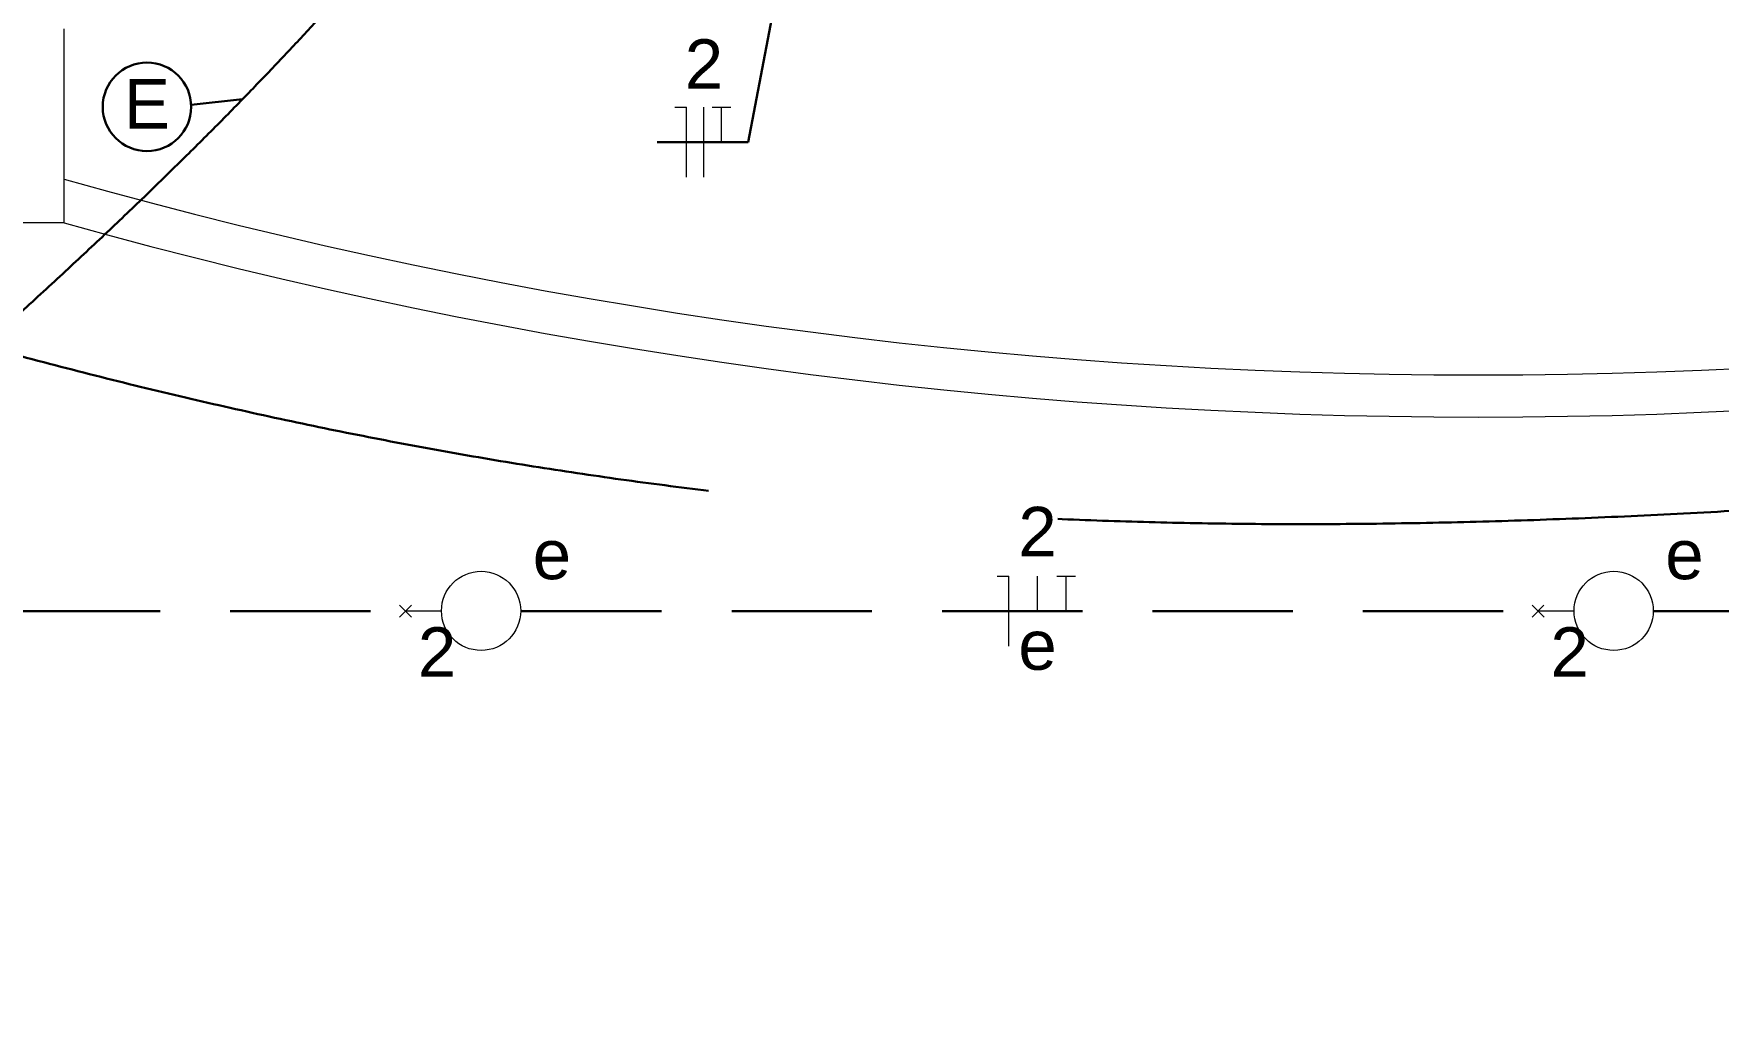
# Model space of a CAD drawing. Header units: inches. Extents: x 82 to 150, y -19 to 82.
# Drawn here: x 97.41 to 103.42, y 0.61 to 4.13 of the extents above; entities that cross this region are included whole.
import ezdxf
from ezdxf.enums import TextEntityAlignment as Align

# ---------------------------------------------------------------- set-up
doc = ezdxf.new("R2010")
doc.units = ezdxf.units.IN
doc.header["$MEASUREMENT"] = 0
doc.linetypes.add('Dashed', pattern=[0.75, 0.5, -0.25])
doc.linetypes.add('HIDDEN', pattern=[0.375, 0.25, -0.125])
for name, color, linetype, lineweight in [('BASE', 7, 'Continuous', 5), ('DI-Fios', 1, 'Continuous', 30), ('EL-Condutos', 8, 'Continuous', 30), ('EL-Fios', 1, 'Continuous', 20), ('EL-Textos fios', 7, 'Continuous', 30), ('EL-Textos pontos', 5, 'Continuous', 30), ('P-SIMBOL', 5, 'Continuous', 20), ('TEXTO', 7, 'Continuous', 20)]:
    doc.layers.add(name, color=color, linetype=linetype, lineweight=lineweight)
doc.styles.add('Arial', font='arial.ttf')

msp = doc.modelspace()

# ---------------------------------------------------------------- linework, layer by layer
at = {"layer": 'BASE'}
for q in [(97.5222, 4.1522), (97.2047, 3.4602)]:
    msp.add_line((97.5222, 3.4602), q, dxfattribs=at)
for radius, start, end in [(18.558, 254.235, 285.765), (18.708, 254.364, 285.636)]:
    msp.add_arc((102.5642, 21.4757), radius, start, end, dxfattribs=at)
at = {"layer": 'DI-Fios'}
msp.add_lwpolyline([(98.1579, 3.9008), (97.9749, 3.881)], dxfattribs=at)
msp.add_circle((97.8174, 3.8738), 0.1577, dxfattribs=at)
at = {"layer": 'EL-Condutos', "linetype": 'HIDDEN', "ltscale": 10}
for points in [[(97.3695, 3.143), (97.5266, 3.2875), (97.6756, 3.4271), (97.8168, 3.5619), (97.9504, 3.6922), (98.0766, 3.8181), (98.1955, 3.9396), (98.3075, 4.0569), (98.4127, 4.1702), (98.5113, 4.2796), (98.6035, 4.3852), (98.6896, 4.4872), (98.7696, 4.5857), (98.844, 4.6808), (98.9127, 4.7727), (98.9761, 4.8615), (99.0344, 4.9474), (99.0877, 5.0305), (99.1364, 5.1109), (99.1804, 5.1888), (99.2202, 5.2643), (99.2559, 5.3375), (99.2876, 5.4086), (99.3156, 5.4778), (99.3402, 5.5451), (99.3615, 5.6106), (99.3797, 5.6746), (99.395, 5.7372), (99.4076, 5.7985), (99.4178, 5.8586), (99.4257, 5.9177)], [(97.3678, 2.9845), (97.6934, 2.9005), (98.0145, 2.8233), (98.3321, 2.7526), (98.6471, 2.6886), (98.9604, 2.6309), (99.2729, 2.5796), (99.5855, 2.5346), (99.8992, 2.4957), (100.2148, 2.4628), (100.5334, 2.4359), (100.8557, 2.4149), (101.1828, 2.3996), (101.5156, 2.3901), (101.8549, 2.386), (102.2017, 2.3875), (102.557, 2.3944), (102.9215, 2.4065), (103.2963, 2.4238), (103.6823, 2.4462), (104.0804, 2.4736), (104.4914, 2.5059), (104.9164, 2.5431), (105.3563, 2.5849), (105.8119, 2.6313), (106.2842, 2.6823), (106.7741, 2.7376), (107.2825, 2.7973), (107.8104, 2.8612), (108.3586, 2.9293), (108.9281, 3.0014)]]:
    msp.add_spline(points, degree=3, dxfattribs=at)
at = {"layer": 'EL-Condutos', "linetype": 'Dashed'}
for points in [[(95.1141, 2.0756), (95.2709, 2.0756), (95.4187, 2.0756), (95.5579, 2.0756), (95.6895, 2.0756), (95.8141, 2.0756), (95.9323, 2.0756), (96.045, 2.0756), (96.1528, 2.0756), (96.2565, 2.0756), (96.3567, 2.0756), (96.4542, 2.0756), (96.5497, 2.0756), (96.6439, 2.0756), (96.7375, 2.0756), (96.8313, 2.0756), (96.9259, 2.0756), (97.022, 2.0756), (97.1205, 2.0756), (97.2219, 2.0756), (97.327, 2.0756), (97.4366, 2.0756), (97.5512, 2.0756), (97.6718, 2.0756), (97.7989, 2.0756), (97.9332, 2.0756), (98.0756, 2.0756), (98.2266, 2.0756), (98.3871, 2.0756), (98.5577, 2.0756), (98.7392, 2.0756)], [(99.1524, 2.0756), (99.3092, 2.0756), (99.457, 2.0756), (99.5962, 2.0756), (99.7278, 2.0756), (99.8524, 2.0756), (99.9706, 2.0756), (100.0833, 2.0756), (100.1911, 2.0756), (100.2948, 2.0756), (100.395, 2.0756), (100.4925, 2.0756), (100.588, 2.0756), (100.6822, 2.0756), (100.7758, 2.0756), (100.8696, 2.0756), (100.9642, 2.0756), (101.0603, 2.0756), (101.1588, 2.0756), (101.2602, 2.0756), (101.3653, 2.0756), (101.4749, 2.0756), (101.5895, 2.0756), (101.7101, 2.0756), (101.8372, 2.0756), (101.9715, 2.0756), (102.1139, 2.0756), (102.2649, 2.0756), (102.4254, 2.0756), (102.596, 2.0756), (102.7775, 2.0756)], [(103.1907, 2.0756), (103.3475, 2.0756), (103.4953, 2.0756), (103.6345, 2.0756), (103.7661, 2.0756), (103.8907, 2.0756), (104.0089, 2.0756), (104.1216, 2.0756), (104.2294, 2.0756), (104.3331, 2.0756), (104.4333, 2.0756), (104.5308, 2.0756), (104.6263, 2.0756), (104.7205, 2.0756), (104.8141, 2.0756), (104.9079, 2.0756), (105.0025, 2.0756), (105.0986, 2.0756), (105.1971, 2.0756), (105.2985, 2.0756), (105.4036, 2.0756), (105.5132, 2.0756), (105.6278, 2.0756), (105.7484, 2.0756), (105.8755, 2.0756), (106.0098, 2.0756), (106.1522, 2.0756), (106.3032, 2.0756), (106.4637, 2.0756), (106.6343, 2.0756), (106.8158, 2.0756)]]:
    msp.add_spline(points, degree=3, dxfattribs=at)
at = {"layer": 'EL-Condutos', "linetype": 'HIDDEN', "ltscale": 10}
msp.add_open_spline([(89.1981, 1.5174), (89.3009, 1.4346), (89.5006, 1.2737), (89.7957, 1.0436), (90.079, 0.8307), (90.3533, 0.6348), (90.6212, 0.4552), (90.8854, 0.2914), (91.1486, 0.1427), (91.4134, 0.0087), (91.6824, -0.1111), (91.9583, -0.2175), (92.2436, -0.3108), (92.541, -0.3917), (92.8531, -0.4608), (93.1825, -0.5188), (93.5318, -0.5661), (93.9036, -0.6035), (94.3006, -0.6315), (94.7255, -0.6507), (95.1809, -0.6618), (95.6694, -0.6654), (96.1936, -0.6619), (96.7564, -0.6521), (97.3602, -0.6365), (98.0078, -0.6157), (98.7017, -0.5902), (99.4446, -0.5607), (100.2392, -0.5277), (101.0882, -0.4919), (101.9499, -0.4555), (102.5289, -0.4317), (102.8063, -0.4204)], degree=3, knots=[0, 0, 0, 0, 0.39587, 0.769256, 1.122702, 1.458831, 1.780378, 2.090205, 2.391318, 2.686868, 2.980135, 3.274508, 3.573435, 3.880382, 4.198785, 4.532015, 4.88335, 5.255966, 5.652936, 6.077239, 6.531766, 7.019339, 7.542724, 8.104638, 8.707766, 9.354769, 10.048287, 10.79095, 11.585378, 12.434189, 13.339997, 14.172807, 14.172807, 14.172807, 14.172807], dxfattribs=at)
at = {"layer": 'EL-Fios', "color": 5}
for p, q in [((99.699, 3.8726), (99.7407, 3.8726)), ((99.7407, 3.6226), (99.7407, 3.8726)), ((99.8032, 3.6226), (99.8032, 3.8726)), ((99.8323, 3.8726), (99.899, 3.8726)), ((99.8657, 3.7476), (99.8657, 3.8726)), ((100.849, 2.2006), (100.8907, 2.2006)), ((100.8907, 1.9506), (100.8907, 2.2006)), ((100.9925, 2.0756), (100.9925, 2.2006)), ((101.061, 2.2006), (101.1277, 2.2006)), ((101.0944, 2.0756), (101.0944, 2.2006))]:
    msp.add_line(p, q, dxfattribs=at)
at = {"layer": 'EL-Textos fios'}
for p, q in [((100.0882, 4.4183), (99.9615, 3.7476)), ((99.9615, 3.7476), (99.6365, 3.7476))]:
    msp.add_line(p, q, dxfattribs=at)
at = {"layer": 'P-SIMBOL'}
for p, q in [((98.7181, 2.0966), (98.7602, 2.0546)), ((98.7182, 2.0545), (98.7601, 2.0968)), ((98.8676, 2.0761), (98.7392, 2.0756)), ((102.7564, 2.0966), (102.7985, 2.0546)), ((102.7565, 2.0545), (102.7984, 2.0968)), ((102.9059, 2.0761), (102.7775, 2.0756))]:
    msp.add_line(p, q, dxfattribs=at)
for centre in [(99.0087, 2.0766), (103.047, 2.0766)]:
    msp.add_circle(centre, 0.1412, dxfattribs=at)

# ---------------------------------------------------------------- texts
at = {"layer": 'EL-Textos pontos', "char_height": 0.1765, "width": 0.279631, "attachment_point": 8, "line_spacing_factor": 0.798, "style": 'Arial'}
for s, insert in [('e', (99.2612, 2.187)), ('e', (103.2992, 2.187)), ('2', (98.8517, 1.8415)), ('2', (102.8897, 1.8415))]:
    msp.add_mtext(s, dxfattribs=dict(at, insert=insert))
at = {"layer": 'TEXTO', "style": 'Arial'}
for s, p in [('2', (99.8032, 3.8852)), ('E', (97.8177, 3.7435))]:
    msp.add_text(s, height=0.1765, dxfattribs=at).set_placement(p, align=Align.BOTTOM_CENTER)
at = {"layer": 'TEXTO', "char_height": 0.1765, "width": 0.279631, "attachment_point": 8, "line_spacing_factor": 0.798, "style": 'Arial'}
for s, insert in [('2', (100.9927, 2.271)), ('e', (100.9927, 1.864))]:
    msp.add_mtext(s, dxfattribs=dict(at, insert=insert))

doc.saveas('drawing.dxf')
